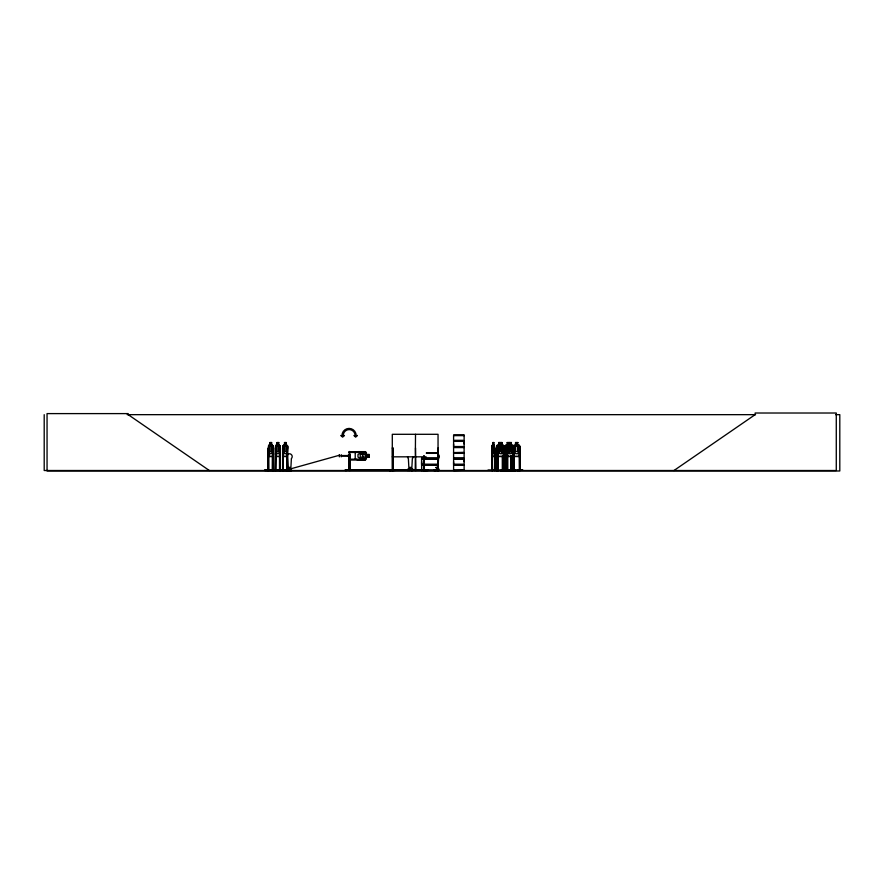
<?xml version="1.0" encoding="UTF-8"?>
<svg xmlns="http://www.w3.org/2000/svg" width="884" height="884" viewBox="0 0 884 884"><rect width="100%" height="100%" fill="white"/><g stroke="black" fill="none" stroke-linecap="round" stroke-linejoin="round"><path stroke-width="1.33" d="M436.994 464.255L421.591 464.255L421.602 461.669M453.591 464.255L453.591 459.072L464.133 459.072L464.122 464.255L453.591 464.255L453.603 461.669M453.591 446.531L453.591 441.359L464.133 441.359L464.122 446.531L453.591 446.531L453.603 443.945M464.122 461.669L464.122 459.072M464.122 443.945L464.122 441.359M438.011 468.067L438.53 458.575A2.818 2.818 0 0 0 437.945 454.144M289.311 468.2L289.488 467.537L289.3 468.2M494.344 456.487L494.786 453.735M410.695 467.956L410.121 467.625L410.463 468.155M421.646 470.498L421.602 465.293L436.994 465.293M488.012 470.089L522.698 470.089L517.538 470.454M272.537 456.398L273.2 453.735L272.581 456.487M278.637 445.315L279.753 445.315L280.272 446.332L280.327 453.735L279.653 456.398L275.941 456.398M280.272 453.724L279.698 456.487L275.896 456.487L275.476 446.298L275.918 445.315L277.09 445.315M287.156 456.487L287.786 446.287L287.123 445.403L283.399 445.403M287.731 453.724L287.234 456.487L283.366 456.487L282.858 453.735L283.433 456.487M415.226 470.498L415.513 434.298M291.51 470.288L264.614 470.398L291.024 470.509L291.311 469.846M503.372 456.398L504.035 453.724M504.156 453.735L503.427 456.487L497.139 456.487M389.28 470.443L395.303 470.398M494.454 456.487L492.112 456.487L492.233 445.315M436.232 468.034L436.884 467.868L436.232 467.691M494.532 470.454L495.051 447.989L495.062 470.509M494.808 470.443L494.366 445.315M504.223 470.443L504.212 469.691L502.311 469.691L502.322 470.509L502.388 455.934M515.947 470.443L500.543 470.509L516.201 470.443M348.904 470.089L348.97 455.26M268.869 445.315L268.78 456.487L272.648 456.487M268.891 445.403L268.283 446.298M275.985 445.315L275.322 470.509M282.836 470.509L282.935 446.298L283.377 445.315L284.56 445.315M282.935 446.298L283.455 445.315M497.217 445.315L496.465 446.298L496.521 470.509M505.084 470.509L505.018 446.298L505.659 445.315L507.195 445.315M505.018 446.298L505.714 445.315M505.018 453.735L505.692 456.487L512.908 456.487L513.582 446.298L514.145 445.403L519.162 445.403M498.388 445.315L497.559 446.287L498.72 445.403L498.698 442.541M270.029 445.403L269.211 446.332L269.211 451.503L270.029 453.724L271.532 453.724L272.338 451.503L272.338 446.332L271.532 445.403M278.659 442.63L277.068 442.63L277.145 445.403L276.338 446.332L276.338 451.503L277.145 453.724L278.659 453.724L279.466 451.503L278.637 442.541M284.615 445.403L283.797 446.332L283.797 451.503L284.615 453.724L286.118 453.724L286.924 451.503L286.924 446.332L286.118 445.403L286.096 442.541M287.422 453.282L287.477 470.509L286.736 470.498L288.449 470.465L287.322 470.509L287.62 468.675M291.499 470.487L291.156 468.675L291.289 470.498M407.8 470.498L408.088 469.846L409.425 470.465L408.275 470.288M408.596 469.846L408.242 468.675L408.043 470.498M409.159 470.487L408.275 470.144M411.668 470.144L411.115 470.498L412.485 470.144L412.474 468.675L412.762 470.509L408.021 470.144M438.519 469.846L434.188 469.846L433.967 470.498M434.188 470.144L435.282 470.509M434.21 470.498L435.569 470.487M437.359 470.498L438.453 469.846M438.331 470.498L438.641 468.675L438.928 470.509L421.348 470.056L427.381 470.443M507.217 445.403L506.123 446.332L506.123 451.503L507.217 453.724M453.591 470.288L453.603 465.293L464.133 465.293L464.133 470.288L453.558 470.498M673.984 470.509L755.135 414.662L755.135 413.016L836.275 413.016L836.275 470.509L44.2 470.509L44.2 414.662M389.314 470.045L395.314 470.056L389.325 470.509M507.272 470.454L507.173 469.691M291.068 470.443L290.118 470.476L290.67 470.487M411.403 470.509L412.353 469.846M438.144 470.443L438.088 469.691M438.387 470.509L437.503 470.476L438.044 447.989M287.112 469.846L339.334 455.271M127.163 414.662L755.555 414.662M835.656 414.662L839.8 414.662L839.8 470.984L47.051 470.984L47.051 413.601L128.202 413.601L128.202 414.662L209.342 470.509M453.58 435.116L464.144 435.116M453.603 435.635L464.122 435.635M453.514 440.674L464.199 440.674M453.514 440.994L464.199 440.994M273.101 470.509L273.2 446.287L272.637 445.315L271.51 445.315L271.587 442.541L269.896 442.541L269.896 445.315M278.714 442.541L277.012 442.541L277.068 445.403M503.957 447.989L503.957 470.509L504.101 446.298L503.405 445.315L501.924 445.315L501.979 442.541L498.642 442.541L498.642 445.315M513.25 470.509L513.582 446.298L512.886 445.315L511.339 445.315L511.394 442.541L507.14 442.541L507.272 445.403M517.781 442.541L515.549 442.541L515.549 445.315M269.952 442.63L271.532 442.63M284.538 442.63L286.118 442.63M492.819 442.63L493.802 442.63M498.72 442.63L501.902 442.63M507.217 442.63L511.328 442.63M515.615 442.63L517.715 442.63M268.791 445.315L269.974 445.315M286.096 445.315L287.223 445.315L287.731 446.332L287.643 470.509M492.145 445.315L492.874 445.315M493.747 445.315L494.443 445.315M497.162 445.315L499.791 445.315L499.736 442.541L498.775 451.503L499.869 453.724L501.902 453.724L502.996 451.503L502.996 446.332L502.234 445.315M515.604 445.315L514.057 445.315L513.361 446.298L513.493 470.509M517.726 445.315L519.195 445.315M268.813 445.403L272.615 445.403M275.941 445.403L279.731 445.403L280.195 446.332L280.184 470.509M492.156 445.403L494.432 445.403M497.195 445.403L503.427 445.403M505.681 445.403L512.853 445.403M273.134 446.287L272.559 445.315M491.836 446.298L491.847 470.509L492.487 469.691M453.514 446.895L464.199 446.895M453.514 447.216L464.199 447.216M272.394 447.989L273.079 447.989M279.51 447.989L280.195 447.989M286.98 447.989L287.665 447.989M392.297 447.989L393.037 447.989L393.104 470.509M415.513 447.989L415.944 470.509M491.88 447.989L492.178 470.509M496.488 447.989L497.261 447.989L497.327 470.509M504.145 447.989L503.361 447.989L503.294 470.509M504.974 447.989L505.758 447.989L505.814 470.443M491.813 448.917L494.697 448.917M349.191 460.045L365.412 459.956L366.396 458.973L366.396 452.52L365.401 451.636L357.976 451.636L355.213 452.498L355.213 459.006L357.965 459.956M349.191 451.68L365.368 451.735M349.191 452.354L350.02 452.354M349.191 452.442L363.048 452.442L363.048 451.68M464.144 452.575L453.492 452.707L464.144 452.785M426.442 452.84L437.005 452.84M426.442 453.028L437.005 453.017M426.464 453.348L436.983 453.348M453.603 453.348L464.122 453.348M268.283 453.735L268.858 456.487M275.399 453.735L275.974 456.487M507.029 453.735L507.781 456.487M519.14 445.315L519.958 446.287L519.162 456.487L514.035 456.487L513.582 453.735L512.797 456.398L505.681 456.398L505.084 453.724M341.213 455.558L348.252 455.558M341.213 456.034L348.252 456.034M348.97 456.199L349.909 456.199M268.813 456.398L272.615 456.398M283.399 456.398L287.201 456.398M492.156 456.398L494.432 456.398M503.427 456.398L497.195 456.398L496.465 453.735L497.195 456.487M519.162 456.398L514.09 456.398L513.438 453.724M392.297 456.829L426.121 456.829M369.07 457.094L366.296 457.094L365.379 458.476L360.208 458.476L357.987 457.094L357.987 454.498L360.208 453.116L365.379 453.116L366.296 454.498L369.169 454.409L369.169 457.183L366.396 457.183M421.591 458.034L436.994 458.034M421.513 458.398L437.061 458.398M453.514 458.398L464.199 458.398M421.513 458.719L437.061 458.719M453.514 458.719L464.199 458.719M349.191 459.194L363.048 459.194L363.048 459.956M436.994 459.072L421.591 459.072L421.591 464.255M349.191 459.282L350.02 459.282M349.191 459.868L350.02 459.868M357.987 459.857L365.379 459.857M421.513 464.608L437.061 464.608M453.514 464.608L464.199 464.608M421.513 464.929L437.061 464.929M453.514 464.929L464.199 464.929M435.9 467.382L437.193 467.382L437.193 469.846M288.317 469.614L290.195 469.614M267.951 469.691L268.769 469.691M272.327 469.691L273.145 469.691M275.068 469.691L275.885 469.691L275.797 470.509L275.819 447.989L275.134 447.989L275.145 470.509M282.537 469.691L283.355 469.691M286.913 469.691L291.377 469.846M494.443 469.691L495.117 469.691M505.836 469.691L504.897 469.691L504.908 470.509M506.786 469.691L507.725 469.691L507.714 470.509M510.808 469.691L511.748 469.691L511.737 470.509M512.698 469.691L514.234 469.691M520.146 469.691L519.217 469.691L519.217 470.509M345.213 470.045L353.655 470.089M264.614 470.089L291.521 470.144M453.603 470.144L464.122 470.144M522.698 470.089L517.438 470.509M421.403 470.454L437.005 470.288M514.311 470.443L514.157 447.989L512.775 447.989L512.709 470.509M511.272 470.454L511.482 455.934M507.062 470.454L506.974 446.287L507.803 445.315L509.383 445.315L509.383 442.541M501.902 445.403L502.996 446.332M519.107 445.403L519.836 446.332L519.958 470.509M502.211 445.403L502.941 446.332M512.831 445.315L513.505 446.343M503.372 445.403L504.09 446.343M491.957 453.724L492.222 456.487M520.057 470.509L520.068 447.989L519.295 447.989L519.405 470.509M519.792 469.691L519.77 470.509M519.472 447.989L519.593 470.509M517.726 442.541L517.648 445.403L518.742 446.332L518.742 451.503L517.648 453.724L515.615 453.724L514.521 451.503L514.521 446.332L515.615 445.403L515.604 442.541M513.98 447.989L514.046 470.509M513.858 469.691L513.88 470.509M513.659 469.691L513.626 470.509M513.052 469.691L513.085 470.509M512.963 447.989L512.886 470.509M511.67 455.934L511.626 470.509M511.339 442.541L511.328 445.403L512.411 446.332L512.411 451.503L511.328 453.724L509.283 453.724L508.201 451.503L509.162 442.541M511.195 469.691L511.195 470.509M511.074 455.934L510.996 470.509L510.886 455.934M507.471 447.989L507.56 470.398L507.648 447.989L506.875 447.989L506.886 470.509M507.217 446.332L507.217 448.917M505.582 447.989L505.648 470.509M505.449 469.691L505.449 470.509M505.162 447.989L505.25 470.509M503.67 469.691L503.637 470.509M503.537 447.989L503.471 470.509M503.173 455.934L503.173 470.509M502.996 455.934L502.996 470.509M502.863 469.691L502.863 470.509M502.576 455.934L502.664 470.509M501.924 442.541L501.847 445.403M500.233 443.094L500.233 444.022M498.3 470.509L498.3 469.691L496.41 469.691L496.41 470.509M498.123 470.509L498.233 447.989L497.449 447.989L497.493 470.509M498.046 447.989L497.957 470.509M497.758 469.691L497.758 470.509M497.615 446.287L497.725 470.509M497.084 447.989L497.151 470.509M496.985 469.691L496.963 470.509M496.664 447.989L496.664 470.509M494.896 469.691L494.863 470.509M492.421 454.608L492.454 470.509M492.233 469.691L492.266 470.509M438.044 470.509L438.044 434.298L392.297 434.298L392.297 470.509M437.702 469.691L437.713 470.509M427.823 469.813L427.823 470.509M426.187 470.509L426.187 469.813L345.368 469.813L345.368 470.509M425.558 469.813L425.558 470.509M425.027 469.813L425.027 470.509M424.364 456.122L424.364 470.509M424.154 456.122L424.154 470.509M424.066 469.691L424.033 470.509M423.823 456.122L423.767 470.509M423.624 456.122L423.558 470.509M411.027 469.846L411.027 467.382L409.734 467.382L409.734 469.846M392.827 447.989L392.894 470.509M392.739 469.691L392.595 470.509L392.507 447.989M362.794 451.636L362.794 459.956M350.02 452.531L350.02 451.591L349.191 451.591L349.147 470.509M349.909 455.26L349.909 470.509L349.788 452.531M346.528 469.813L346.528 470.509M345.898 469.813L345.898 470.509M341.213 454.741L341.213 456.851M339.334 454.741L339.334 456.851M290.051 469.846L290.051 467.382L288.759 467.382L288.759 469.846M287.212 447.989L287.167 470.509M286.98 453.282L286.924 470.509M286.173 445.315L286.173 442.541L284.482 442.541L284.538 445.403M283.333 470.509L283.278 447.989L282.593 447.989L282.593 470.509M283.046 447.989L283.09 470.509M282.781 469.691L282.781 470.509M280.25 470.509L280.25 469.691L279.454 469.691L279.466 470.509M279.963 447.989L279.874 470.509M279.753 447.989L279.698 470.509M279.51 455.934L279.51 470.509M275.576 455.934L275.631 470.509M272.891 469.691L272.891 470.509M272.836 447.989L272.836 470.509M272.637 447.989L272.581 470.509M272.394 455.934L272.338 470.509M271.51 442.541L271.454 445.403M269.974 442.541L269.952 445.403M268.747 470.509L268.692 447.989L268.007 447.989L267.996 470.509M268.46 453.282L268.504 470.509M268.371 469.691L268.338 470.509M268.25 447.989L268.25 470.509M413.182 456.575A2.818 2.818 0 0 1 412.353 458.575L411.767 469.426L408.961 469.426L408.375 458.575A2.818 2.818 0 0 1 407.546 456.575M286.946 455.172A2.818 2.818 0 0 1 291.101 454.343A2.818 2.818 0 0 1 291.377 458.575L290.792 469.426L287.974 469.426L287.399 458.575A2.818 2.818 0 0 1 286.67 455.846M498.985 446.321L500.366 449.503L498.919 452.796L500.797 450.1C501.515 454.531 504.333 452.807 501.272 449.492L502.631 446.321L500.841 448.862L499.095 446.276M508.399 446.321L509.781 449.503L508.344 452.796L510.223 450.1C510.93 454.531 513.748 452.807 510.687 449.492L512.046 446.321L510.256 448.862L509.107 446.343L508.399 446.321M494.189 451.503L493.714 453.724L492.819 453.724L492.874 442.541L493.836 442.541L494.189 451.503M357.346 435.514L355.644 437.149L353.92 435.514L355.114 435.514A5.923 5.923 0 0 0 349.18 429.58A5.923 5.923 0 0 0 343.257 435.514L344.428 435.514L342.616 437.149L340.793 435.514L341.975 435.514A7.094 7.094 0 0 1 349.069 428.409A7.094 7.094 0 0 1 356.164 435.514L357.346 435.514M464.144 435.304L453.58 435.304L453.603 440.32L464.133 440.32L464.133 435.326M271.266 443.094L270.294 443.094L270.294 444.022L271.266 444.022L271.266 443.094M278.383 443.094L277.41 443.094L277.41 444.022L278.383 444.022L278.383 443.094M285.852 443.094L284.88 443.094L284.88 444.022L285.852 444.022L285.852 443.094M493.559 443.094L492.985 444.022L493.559 443.094M501.537 443.094L499.084 443.094L499.084 444.022L501.537 444.022L501.537 443.094M508.886 443.094L507.582 443.094L507.582 444.022L508.886 444.022L508.886 443.094M510.963 443.094L509.648 443.094L509.648 444.022L510.963 444.022L510.963 443.094M517.284 443.094L515.98 443.094L515.98 444.022L517.284 444.022L517.284 443.094M271.532 446.332L270.029 446.332L270.029 451.503L271.532 451.503L271.532 446.332M278.659 446.332L277.145 446.332L277.145 451.503L278.659 451.503L278.659 446.332M286.118 446.332L284.615 446.332L284.615 451.503L286.118 451.503L286.118 446.332M493.714 446.332L492.819 446.332L492.819 451.503L493.714 451.503L493.714 446.332M501.902 446.332L499.869 446.332L499.869 451.503L501.902 451.503L501.902 446.332M511.328 446.332L509.283 446.332L509.283 451.503L511.328 451.503L511.328 446.332M517.648 446.332L515.615 446.332L515.615 451.503L517.648 451.503L517.648 446.332M464.133 447.58L453.591 447.58L453.591 452.564L464.122 452.431L464.122 447.58M464.144 453.05L453.58 453.028L453.603 458.034L464.133 458.034L464.133 453.05M497.615 453.735L498.311 456.487L497.637 453.724M365.379 454.498L360.208 454.498L360.208 457.094L365.379 457.094L365.379 454.498M368.606 454.962L367.689 454.962L367.689 456.63L368.606 456.63L368.606 454.962M350.34 455.149L348.252 455.149L348.252 456.442L350.34 456.442L350.34 455.149"/></g></svg>
